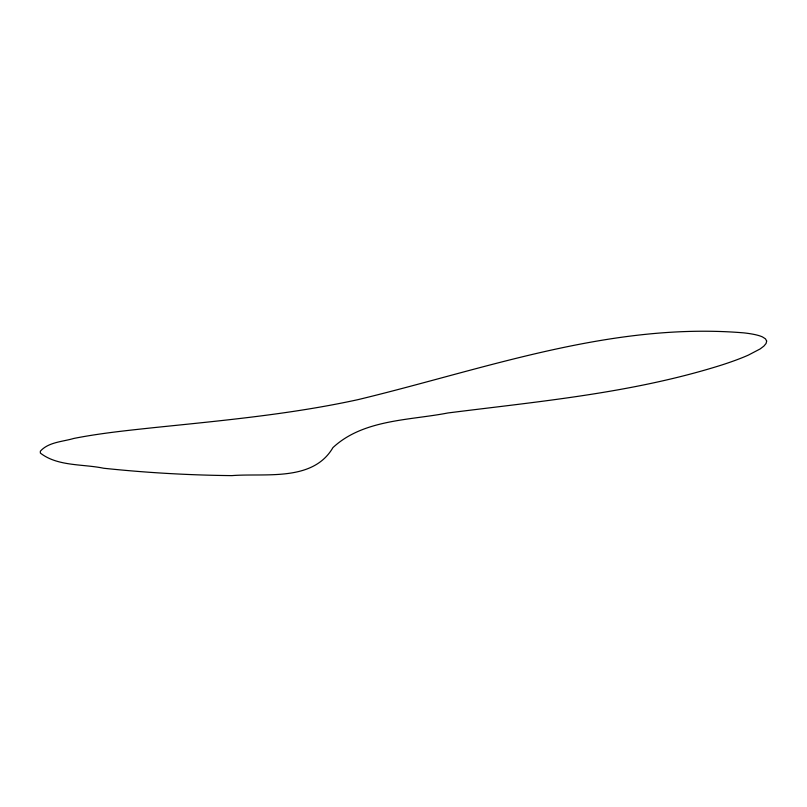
<?xml version="1.0" encoding="UTF-8"?>
<svg xmlns="http://www.w3.org/2000/svg" width="807" height="807" viewBox="0 0 807 807"><rect width="100%" height="100%" fill="white"/><g stroke="black" fill="none" stroke-linecap="round" stroke-linejoin="round"><path stroke-width="1.21" d="M766.65 341.038L766.085 343.469L763.876 346.112L760.133 348.947L748.442 355.07A364.774 39.392 -7.4 0 1 721.882 364.956C633.091 392.989 539.863 401.321 447.935 412.962C409.431 420.447 363.362 419.277 332.928 447.613C312.834 482.122 265.17 472.973 231.952 475.616C189.12 475.182 146.299 472.741 103.7 468.252C83 463.894 57.62 466.567 40.35 453.06L40.35 451.204C48.511 442.024 62.664 441.762 73.79 438.443C100.3 433.218 127.203 430.494 154.036 427.619C222.248 420.568 290.752 414.304 357.854 399.677C484.603 369.152 611.232 321.822 743.802 332.867A254.114 27.448 -7.4 0 1 762.504 336.943L765.48 338.859L766.65 341.038"/></g></svg>
